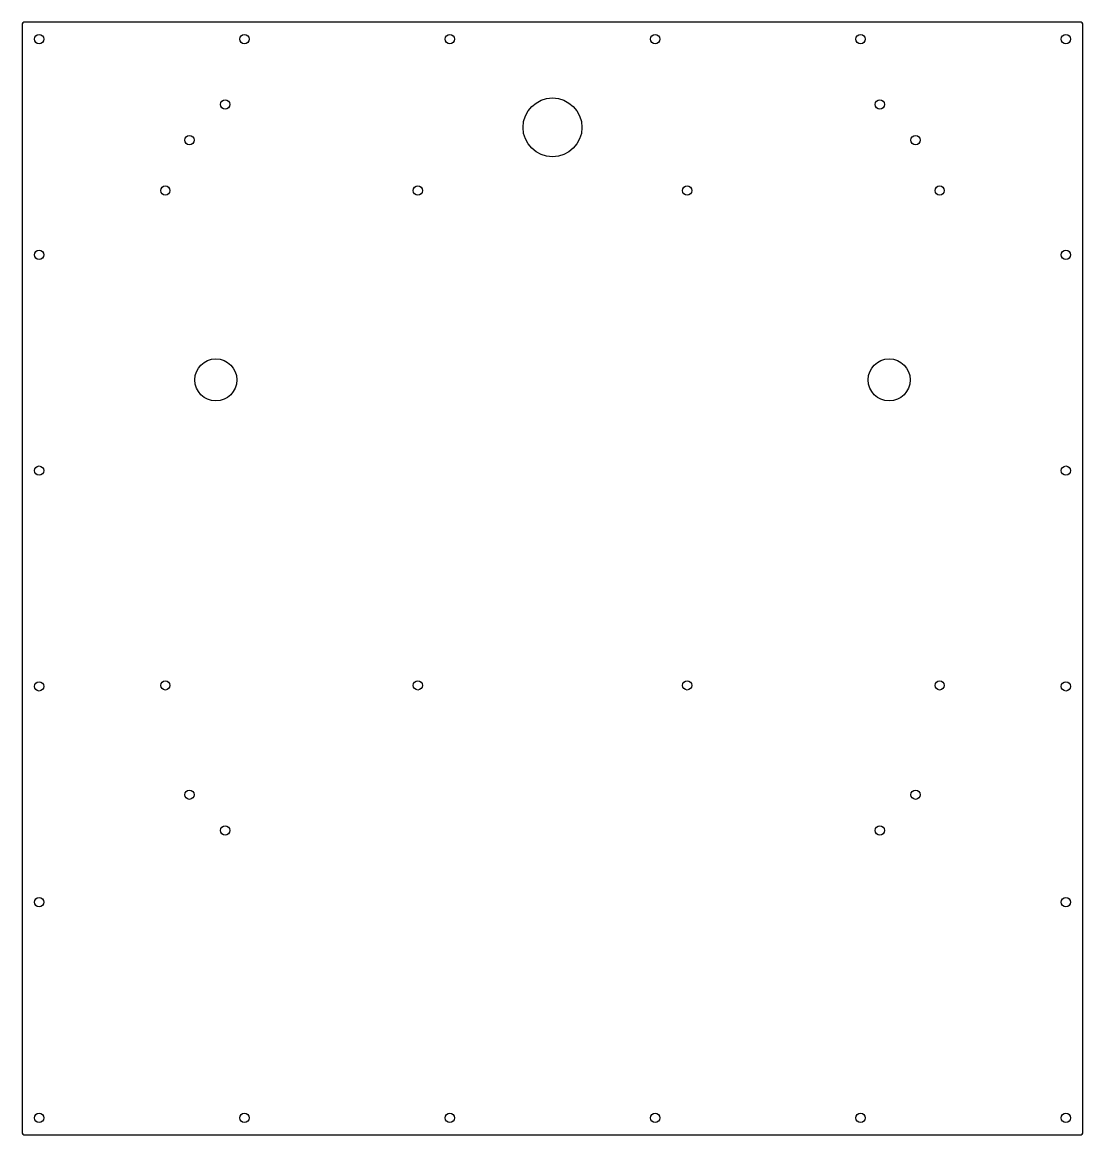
# Model space of a CAD drawing. Header units: millimetres. Extents: x -315 to 315, y -330 to 331.
import ezdxf

# ---------------------------------------------------------------- set-up
doc = ezdxf.new("R2010")
doc.units = ezdxf.units.MM

msp = doc.modelspace()

# ---------------------------------------------------------------- linework, layer by layer
at = {"color": 7, "linetype": 'Continuous', "lineweight": 25}
for p, q in [((-315, 329.5), (-315, -329.5)), ((314, 330.5), (-314, 330.5)), ((315, -329.5), (315, 329.5)), ((-314, -330.5), (314, -330.5))]:
    msp.add_line(p, q, dxfattribs=at)
for centre, radius in [((-305, 320.5), 2.75), ((-183, 320.5), 2.75), ((-61, 320.5), 2.75), ((61, 320.5), 2.75), ((183, 320.5), 2.75), ((305, 320.5), 2.75), ((-194.46, 281.68), 2.75), ((0, 268), 17.5), ((194.46, 281.68), 2.75), ((-215.68, 260.46), 2.75), ((215.68, 260.46), 2.75), ((-230, 230.5), 2.75), ((-80, 230.5), 2.75), ((80, 230.5), 2.75), ((230, 230.5), 2.75), ((-305, 192.3), 2.75), ((305, 192.3), 2.75), ((-200, 118), 12.5), ((200, 118), 12.5), ((-305, 64.1), 2.75), ((305, 64.1), 2.75), ((-305, -64.1), 2.75), ((-230, -63.5), 2.75), ((-80, -63.5), 2.75), ((80, -63.5), 2.75), ((230, -63.5), 2.75), ((305, -64.1), 2.75), ((-215.68, -128.46), 2.75), ((215.68, -128.46), 2.75), ((-194.46, -149.68), 2.75), ((194.46, -149.68), 2.75), ((-305, -192.3), 2.75), ((305, -192.3), 2.75), ((-305, -320.5), 2.75), ((-183, -320.5), 2.75), ((-61, -320.5), 2.75), ((61, -320.5), 2.75), ((183, -320.5), 2.75), ((305, -320.5), 2.75)]:
    msp.add_circle(centre, radius, dxfattribs=at)
for centre, start, end in [((-314, 329.5), 90, 180), ((314, 329.5), 360, 90), ((-314, -329.5), 180, 270), ((314, -329.5), 270, 0)]:
    msp.add_arc(centre, 1, start, end, dxfattribs=at)

doc.saveas('drawing.dxf')
